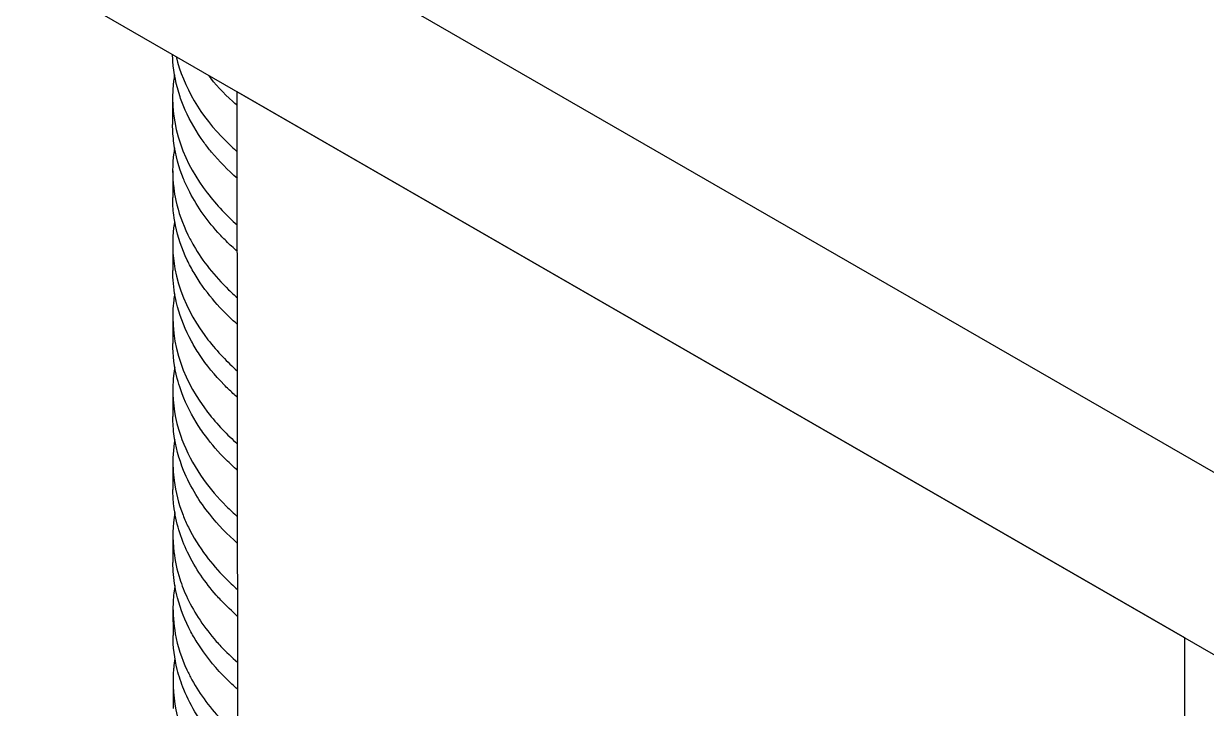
# Model space of a CAD drawing. Header units: millimetres. Extents: x 129 to 6329, y 33 to 3553.
# Drawn here: x 5152.3 to 5205.3, y 3284.8 to 3315.5 of the extents above; entities that cross this region are included whole.
import ezdxf

# ---------------------------------------------------------------- set-up
doc = ezdxf.new("R2010")
doc.units = ezdxf.units.MM
doc.layers.add('vistasIsometricas', color=255, linetype='Continuous')

msp = doc.modelspace()

# ---------------------------------------------------------------- linework, layer by layer
at = {"layer": 'vistasIsometricas', "extrusion": (1e-16, 0.816497, 0.57735)}
for p, q in [((4996.395, 3415.952), (5256.611, 3265.969)), ((4996.401, 3407.784), (5256.617, 3257.801)), ((5161.894, 3271.572), (5161.864, 3312.414)), ((5204.291, 3287.96), (5161.864, 3312.414)), ((5158.968, 3312.133), (5158.969, 3310.937)), ((5158.971, 3308.866), (5158.971, 3307.67)), ((5158.973, 3305.599), (5158.974, 3304.403)), ((5158.975, 3302.331), (5158.976, 3301.135)), ((5158.978, 3299.064), (5158.979, 3297.868)), ((5158.98, 3295.797), (5158.981, 3294.601)), ((5158.982, 3292.529), (5158.983, 3291.333)), ((5158.985, 3289.262), (5158.986, 3288.066)), ((5204.32, 3247.118), (5204.291, 3287.96)), ((5158.987, 3285.995), (5158.988, 3284.799))]:
    msp.add_line(p, q, dxfattribs=at)
at = {"layer": 'vistasIsometricas'}
for points, knots in [([(5161.867, 3308.523), (5161.44, 3308.897), (5161.052, 3309.294), (5160.594, 3309.849), (5160.484, 3309.991), (5160.039, 3310.602), (5159.756, 3311.088), (5159.448, 3311.786), (5159.37, 3311.986), (5159.127, 3312.708), (5159.02, 3313.237), (5158.975, 3313.875), (5158.97, 3313.979), (5158.968, 3314.084)], [1.7861224, 1.7861224, 1.7861224, 1.7861224, 1.8800951, 1.8800951, 1.9117894, 1.9117894, 2.0146429, 2.0146429, 2.0554235, 2.0554235, 2.1606747, 2.1606747, 2.1812691, 2.1812691, 2.1812691, 2.1812691]), ([(5159.129, 3313.991), (5159.446, 3312.632), (5160.223, 3311.323), (5161.361, 3310.191), (5161.522, 3310.03), (5161.691, 3309.872), (5161.866, 3309.719)], [0.018683758, 0.018683758, 0.018683758, 0.018683758, 0.02061838, 0.02061838, 0.02061838, 0.020893101, 0.020893101, 0.020893101, 0.020893101]), ([(5159.055, 3313.17), (5159.039, 3313.077), (5159.026, 3312.986), (5159.015, 3312.895), (5158.761, 3310.832), (5159.573, 3309.11), (5160.516, 3307.883), (5160.954, 3307.313), (5161.413, 3306.842), (5161.853, 3306.452)], [0.017774857, 0.017774857, 0.017774857, 0.017774857, 0.017923739, 0.017923739, 0.017923739, 0.021302285, 0.021302285, 0.021302285, 0.022868578, 0.022868578, 0.022868578, 0.022868578]), ([(5161.865, 3311.79), (5161.795, 3311.851), (5161.727, 3311.913), (5161.248, 3312.354), (5160.877, 3312.754), (5160.551, 3313.171)], [11.5179726, 11.5179726, 11.5179726, 11.5179726, 11.5332685, 11.5332685, 11.626525, 11.626525, 11.626525, 11.626525]), ([(5161.869, 3305.256), (5161.694, 3305.409), (5161.526, 3305.566), (5161.364, 3305.727), (5161.236, 3305.854), (5161.113, 3305.984), (5160.995, 3306.115), (5160.451, 3306.717), (5160.005, 3307.361), (5159.673, 3308.032), (5159.595, 3308.189), (5159.523, 3308.348), (5159.458, 3308.507), (5159.245, 3309.029), (5159.1, 3309.564), (5159.026, 3310.103), (5158.988, 3310.381), (5158.969, 3310.659), (5158.969, 3310.937)], [0.971210848, 0.971210848, 0.971210848, 0.971210848, 0.971485473, 0.971485473, 0.971485473, 0.971702511, 0.971702511, 0.971702511, 0.972697381, 0.972697381, 0.972697381, 0.972930558, 0.972930558, 0.972930558, 0.973692264, 0.973692264, 0.973692264, 0.974083928, 0.974083928, 0.974083928, 0.974083928]), ([(5159.057, 3309.902), (5159.045, 3309.827), (5159.033, 3309.752), (5158.955, 3309.153), (5158.953, 3308.625), (5159.042, 3307.916), (5159.073, 3307.731), (5159.227, 3307.023), (5159.408, 3306.508), (5159.732, 3305.841), (5159.819, 3305.678), (5160.317, 3304.819), (5160.844, 3304.158), (5161.605, 3303.423), (5161.736, 3303.302), (5161.871, 3303.184)], [4.0819743, 4.0819743, 4.0819743, 4.0819743, 4.0968325, 4.0968325, 4.2006578, 4.2006578, 4.2372943, 4.2372943, 4.3417335, 4.3417335, 4.3757649, 4.3757649, 4.5238211, 4.5238211, 4.5535129, 4.5535129, 4.5535129, 4.5535129]), ([(5161.872, 3301.988), (5161.809, 3302.043), (5161.748, 3302.098), (5161.347, 3302.466), (5161.034, 3302.792), (5160.438, 3303.505), (5160.163, 3303.894), (5159.817, 3304.485), (5159.715, 3304.677), (5159.382, 3305.379), (5159.206, 3305.9), (5159.067, 3306.58), (5159.042, 3306.732), (5158.989, 3307.146), (5158.972, 3307.408), (5158.971, 3307.67)], [1.7862827, 1.7862827, 1.7862827, 1.7862827, 1.8000429, 1.8000429, 1.8768672, 1.8768672, 1.961981, 1.961981, 2.0022145, 2.0022145, 2.1074048, 2.1074048, 2.137635, 2.137635, 2.1893531, 2.1893531, 2.1893531, 2.1893531]), ([(5159.06, 3306.635), (5159.042, 3306.528), (5159.027, 3306.422), (5159.014, 3306.317), (5158.774, 3304.249), (5159.602, 3302.53), (5160.552, 3301.308), (5160.981, 3300.756), (5161.428, 3300.298), (5161.858, 3299.917)], [0.029202994, 0.029202994, 0.029202994, 0.029202994, 0.029373845, 0.029373845, 0.029373845, 0.032732804, 0.032732804, 0.032732804, 0.034248145, 0.034248145, 0.034248145, 0.034248145]), ([(5161.874, 3298.721), (5161.805, 3298.781), (5161.737, 3298.843), (5161.535, 3299.029), (5161.404, 3299.155), (5160.855, 3299.715), (5160.484, 3300.17), (5160.04, 3300.84), (5159.92, 3301.039), (5159.538, 3301.741), (5159.33, 3302.257), (5159.149, 3302.936), (5159.114, 3303.089), (5159.011, 3303.628), (5158.974, 3304.015), (5158.974, 3304.403)], [8.2740591, 8.2740591, 8.2740591, 8.2740591, 8.2892924, 8.2892924, 8.3198417, 8.3198417, 8.422339, 8.422339, 8.4646906, 8.4646906, 8.5700181, 8.5700181, 8.6006292, 8.6006292, 8.6771563, 8.6771563, 8.6771563, 8.6771563]), ([(5159.062, 3303.367), (5159.046, 3303.27), (5159.032, 3303.173), (5159.02, 3303.077), (5158.771, 3301.012), (5159.589, 3299.291), (5160.535, 3298.066), (5160.969, 3297.503), (5161.424, 3297.036), (5161.861, 3296.65)], [0.03506565, 0.03506565, 0.03506565, 0.03506565, 0.035222765, 0.035222765, 0.035222765, 0.038593909, 0.038593909, 0.038593909, 0.040141469, 0.040141469, 0.040141469, 0.040141469]), ([(5161.877, 3295.453), (5161.702, 3295.606), (5161.534, 3295.763), (5161.027, 3296.268), (5160.713, 3296.628), (5160.286, 3297.203), (5160.148, 3297.407), (5159.732, 3298.084), (5159.501, 3298.569), (5159.272, 3299.231), (5159.221, 3299.4), (5159.044, 3300.087), (5158.977, 3300.61), (5158.976, 3301.135)], [1.786226, 1.786226, 1.786226, 1.786226, 1.824589, 1.824589, 1.9071528, 1.9071528, 1.9515709, 1.9515709, 2.051801, 2.051801, 2.0857723, 2.0857723, 2.1893029, 2.1893029, 2.1893029, 2.1893029]), ([(5159.064, 3300.099), (5159.041, 3299.962), (5159.023, 3299.824), (5159.009, 3299.686), (5158.991, 3299.505), (5158.98, 3299.323), (5158.978, 3299.142), (5158.97, 3298.434), (5159.084, 3297.727), (5159.316, 3297.037), (5159.362, 3296.902), (5159.412, 3296.767), (5159.467, 3296.634), (5159.691, 3296.086), (5159.989, 3295.552), (5160.357, 3295.041), (5160.653, 3294.629), (5160.993, 3294.232), (5161.373, 3293.854), (5161.534, 3293.693), (5161.703, 3293.536), (5161.878, 3293.382)], [0.046435222, 0.046435222, 0.046435222, 0.046435222, 0.046629944, 0.046629944, 0.046629944, 0.046885208, 0.046885208, 0.046885208, 0.047880084, 0.047880084, 0.047880084, 0.048075028, 0.048075028, 0.048075028, 0.048874972, 0.048874972, 0.048874972, 0.049520112, 0.049520112, 0.049520112, 0.049794791, 0.049794791, 0.049794791, 0.049794791]), ([(5161.879, 3292.186), (5161.423, 3292.586), (5161.001, 3293.02), (5160.629, 3293.487), (5160.401, 3293.772), (5160.192, 3294.069), (5160.005, 3294.376), (5159.795, 3294.721), (5159.613, 3295.08), (5159.462, 3295.45), (5159.249, 3295.975), (5159.101, 3296.524), (5159.029, 3297.088), (5159.01, 3297.238), (5158.996, 3297.39), (5158.988, 3297.543), (5158.982, 3297.651), (5158.979, 3297.759), (5158.979, 3297.868)], [0.948658673, 0.948658673, 0.948658673, 0.948658673, 0.949680739, 0.949680739, 0.949680739, 0.950305405, 0.950305405, 0.950305405, 0.951005545, 0.951005545, 0.951005545, 0.951998607, 0.951998607, 0.951998607, 0.952264073, 0.952264073, 0.952264073, 0.952451739, 0.952451739, 0.952451739, 0.952451739]), ([(5159.067, 3296.832), (5158.993, 3296.396), (5158.966, 3295.958), (5158.994, 3295.346), (5159.01, 3295.173), (5159.1, 3294.477), (5159.235, 3293.959), (5159.507, 3293.268), (5159.587, 3293.087), (5159.892, 3292.467), (5160.158, 3292.038), (5160.722, 3291.287), (5161.005, 3290.96), (5161.495, 3290.464), (5161.684, 3290.287), (5161.88, 3290.115)], [2.6088629, 2.6088629, 2.6088629, 2.6088629, 2.6954454, 2.6954454, 2.7295588, 2.7295588, 2.8332141, 2.8332141, 2.8705655, 2.8705655, 2.9621138, 2.9621138, 3.0369801, 3.0369801, 3.0802309, 3.0802309, 3.0802309, 3.0802309]), ([(5161.881, 3288.919), (5161.629, 3289.139), (5161.379, 3289.379), (5161.135, 3289.639), (5161.064, 3289.714), (5160.994, 3289.791), (5160.925, 3289.87), (5160.437, 3290.423), (5159.986, 3291.063), (5159.638, 3291.79), (5159.336, 3292.422), (5159.114, 3293.121), (5159.025, 3293.873), (5158.997, 3294.108), (5158.982, 3294.349), (5158.981, 3294.593), (5158.981, 3294.596), (5158.981, 3294.598), (5158.981, 3294.601)], [0.944119545, 0.944119545, 0.944119545, 0.944119545, 0.94493692, 0.94493692, 0.94493692, 0.945173163, 0.945173163, 0.945173163, 0.946836052, 0.946836052, 0.946836052, 0.948282811, 0.948282811, 0.948282811, 0.948735184, 0.948735184, 0.948735184, 0.948739643, 0.948739643, 0.948739643, 0.948739643]), ([(5159.069, 3293.565), (5158.971, 3292.984), (5158.956, 3292.393), (5159.026, 3291.802), (5159.074, 3291.401), (5159.161, 3291.001), (5159.288, 3290.604), (5159.382, 3290.309), (5159.499, 3290.015), (5159.637, 3289.725), (5159.955, 3289.058), (5160.388, 3288.409), (5160.926, 3287.798), (5160.993, 3287.722), (5161.062, 3287.647), (5161.132, 3287.572), (5161.365, 3287.323), (5161.616, 3287.081), (5161.883, 3286.847)], [0.058945161, 0.058945161, 0.058945161, 0.058945161, 0.059620658, 0.059620658, 0.059620658, 0.060078428, 0.060078428, 0.060078428, 0.060419314, 0.060419314, 0.060419314, 0.06120441, 0.06120441, 0.06120441, 0.061302164, 0.061302164, 0.061302164, 0.061626597, 0.061626597, 0.061626597, 0.061626597]), ([(5161.884, 3285.651), (5161.797, 3285.728), (5161.711, 3285.805), (5161.486, 3286.015), (5161.349, 3286.15), (5160.791, 3286.731), (5160.419, 3287.199), (5159.993, 3287.863), (5159.888, 3288.043), (5159.528, 3288.718), (5159.327, 3289.225), (5159.147, 3289.91), (5159.11, 3290.078), (5159.016, 3290.608), (5158.984, 3290.971), (5158.983, 3291.333)], [5.0300601, 5.0300601, 5.0300601, 5.0300601, 5.0492099, 5.0492099, 5.0815712, 5.0815712, 5.1863706, 5.1863706, 5.2244513, 5.2244513, 5.3279257, 5.3279257, 5.3615201, 5.3615201, 5.4331507, 5.4331507, 5.4331507, 5.4331507]), ([(5159.071, 3290.298), (5159.069, 3290.282), (5159.066, 3290.266), (5159.064, 3290.251), (5159.022, 3289.994), (5158.997, 3289.737), (5158.989, 3289.48), (5158.973, 3289.028), (5159.007, 3288.578), (5159.089, 3288.134), (5159.191, 3287.584), (5159.366, 3287.044), (5159.609, 3286.521), (5159.679, 3286.372), (5159.754, 3286.224), (5159.834, 3286.077), (5160.2, 3285.41), (5160.677, 3284.776), (5161.243, 3284.19), (5161.339, 3284.091), (5161.437, 3283.994), (5161.538, 3283.897), (5161.651, 3283.79), (5161.767, 3283.684), (5161.885, 3283.58)], [0.06328835, 0.06328835, 0.06328835, 0.06328835, 0.063312128, 0.063312128, 0.063312128, 0.063702946, 0.063702946, 0.063702946, 0.0643892, 0.0643892, 0.0643892, 0.065237385, 0.065237385, 0.065237385, 0.065479994, 0.065479994, 0.065479994, 0.066585074, 0.066585074, 0.066585074, 0.066771824, 0.066771824, 0.066771824, 0.066980689, 0.066980689, 0.066980689, 0.066980689]), ([(5161.886, 3282.384), (5161.781, 3282.476), (5161.679, 3282.569), (5161.579, 3282.663), (5161.512, 3282.727), (5161.446, 3282.791), (5161.381, 3282.856), (5160.861, 3283.374), (5160.414, 3283.928), (5160.054, 3284.507), (5159.825, 3284.874), (5159.632, 3285.252), (5159.475, 3285.636), (5159.353, 3285.933), (5159.254, 3286.235), (5159.177, 3286.539), (5159.05, 3287.043), (5158.986, 3287.555), (5158.986, 3288.066)], [0.930748365, 0.930748365, 0.930748365, 0.930748365, 0.930912416, 0.930912416, 0.930912416, 0.931023004, 0.931023004, 0.931023004, 0.931907296, 0.931907296, 0.931907296, 0.932468093, 0.932468093, 0.932468093, 0.932902192, 0.932902192, 0.932902192, 0.93362148, 0.93362148, 0.93362148, 0.93362148]), ([(5159.074, 3287.03), (5159.051, 3286.892), (5159.032, 3286.754), (5159.018, 3286.616), (5159.017, 3286.605), (5159.016, 3286.593), (5159.015, 3286.582), (5158.948, 3285.876), (5159.003, 3285.165), (5159.179, 3284.468), (5159.255, 3284.163), (5159.355, 3283.862), (5159.476, 3283.564), (5159.633, 3283.18), (5159.827, 3282.803), (5160.055, 3282.435), (5160.415, 3281.856), (5160.862, 3281.302), (5161.382, 3280.784), (5161.447, 3280.72), (5161.513, 3280.655), (5161.581, 3280.592), (5161.681, 3280.497), (5161.783, 3280.404), (5161.888, 3280.313)], [0.069556669, 0.069556669, 0.069556669, 0.069556669, 0.069751369, 0.069751369, 0.069751369, 0.069767516, 0.069767516, 0.069767516, 0.070762385, 0.070762385, 0.070762385, 0.071196461, 0.071196461, 0.071196461, 0.071757279, 0.071757279, 0.071757279, 0.072641553, 0.072641553, 0.072641553, 0.072752143, 0.072752143, 0.072752143, 0.072916209, 0.072916209, 0.072916209, 0.072916209])]:
    msp.add_open_spline(points, degree=3, knots=knots, dxfattribs=at)
for points in [[(5159.189, 3313.77), (5159.189, 3313.77), (5159.189, 3313.769), (5159.189, 3313.769)], [(5159.188, 3310.5), (5159.188, 3310.5), (5159.188, 3310.5), (5159.188, 3310.5)], [(5159.194, 3307.235), (5159.194, 3307.235), (5159.194, 3307.235), (5159.194, 3307.235)], [(5159.197, 3297.431), (5159.197, 3297.431), (5159.197, 3297.431), (5159.197, 3297.43)], [(5159.199, 3294.163), (5159.199, 3294.163), (5159.199, 3294.163), (5159.199, 3294.163)], [(5159.202, 3290.896), (5159.202, 3290.896), (5159.202, 3290.896), (5159.202, 3290.896)], [(5159.204, 3287.628), (5159.204, 3287.628), (5159.204, 3287.628), (5159.204, 3287.628)]]:
    msp.add_open_spline(points, degree=3, dxfattribs=at)

doc.saveas('drawing.dxf')
